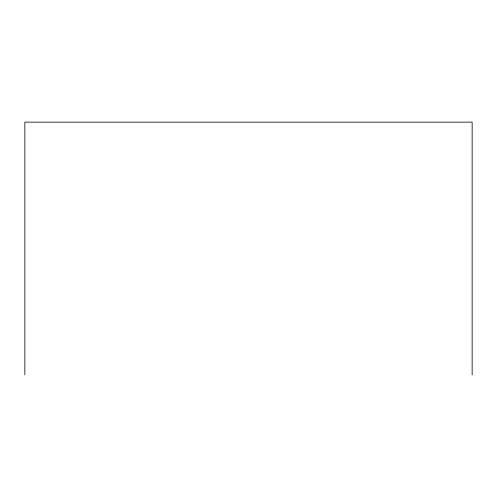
<?xml version="1.0" encoding="UTF-8"?>
<svg xmlns="http://www.w3.org/2000/svg" width="497" height="497" viewBox="0 0 497 497"><rect width="100%" height="100%" fill="white"/><g stroke="black" fill="none" stroke-linecap="round" stroke-linejoin="round"><path stroke-width="0.75" d="M472.15 374.856L472.15 122.144L24.85 122.144L24.85 374.856"/></g></svg>
